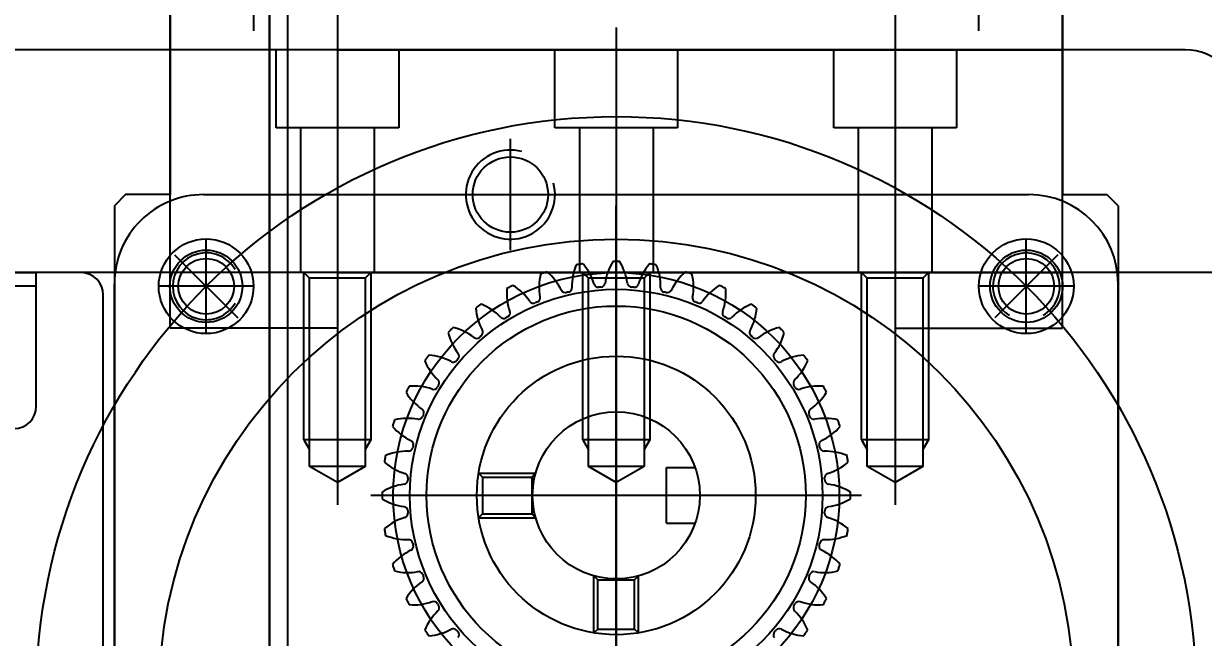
# Model space of a CAD drawing. Header units: inches. Extents: x 0 to 77285, y -118 to 40065.
# Drawn here: x 15726.5 to 15832.3, y 26035.8 to 26090.9 of the extents above; entities that cross this region are included whole.
import ezdxf

# ---------------------------------------------------------------- set-up
doc = ezdxf.new("R2010")
doc.units = ezdxf.units.IN
doc.header["$LTSCALE"] = 5
doc.header["$MEASUREMENT"] = 0
doc.layers.add('A', color=8, linetype='Continuous')
doc.styles.add('SCI', font='')
doc.styles.get('SCI').set_extended_font_data('Gulim')
doc.dimstyles.new('SCH', dxfattribs={"dimtxt": 2.5, "dimasz": 2, "dimexe": 1.25, "dimexo": 0.625, "dimtad": 1, "dimdec": 8, "dimtxsty": 'SCI', "dimcen": 2.5, "dimclrd": 4, "dimclre": 4, "dimclrt": 7, "dimadec": 8, "dimazin": 2, "dimtfac": 1, "dimtdec": 8, "dimtmove": 0, "dimatfit": 3, "dimfxl": 1, "dimarcsym": 0})

# ---------------------------------------------------------------- blocks, each defined once
blk = doc.blocks.new('A$Cc399747e')
at = {"ltscale": 5}
for p, q in [((1533.29, 71), (1533.29, 1381)), ((1534.89, 1101), (1534.89, 71)), ((1513.29, 206), (1513.29, 196)), ((1518.29, 201), (1508.29, 201))]:
    blk.add_line(p, q, dxfattribs=at)
for p, q in [((1534.89, 71), (1534.89, 521)), ((1458.8, 202), (1458.8, 290)), ((1503.8, 290), (1503.8, 202)), ((1548.8, 202), (1548.8, 290)), ((1458.8, 276), (1458.8, 209)), ((1548.8, 276), (1548.8, 209)), ((1503.8, 206), (1503.8, 250)), ((1503.8, 248.5), (1503.8, 207.5)), ((1501.8, 240.34), (1501.8, 235.23)), ((1501.8, 240.34), (1502.15, 239.99)), ((1505.8, 240.34), (1505.45, 239.99)), ((1505.8, 240.34), (1505.8, 235.23)), ((1505.45, 239.99), (1502.15, 239.99)), ((1502.15, 239.99), (1502.15, 235.58)), ((1505.45, 239.99), (1505.45, 235.58)), ((1502.15, 235.58), (1501.8, 235.23)), ((1505.45, 235.58), (1502.15, 235.58)), ((1505.45, 235.58), (1505.8, 235.23)), ((1499.3, 230.5), (1496.73, 230.5)), ((1499.3, 230.5), (1499.3, 225.5)), ((1516.14, 230), (1511.03, 230)), ((1511.38, 229.65), (1511.03, 230)), ((1511.38, 226.35), (1511.38, 229.65)), ((1515.79, 229.65), (1511.38, 229.65)), ((1516.14, 230), (1515.79, 229.65)), ((1515.79, 226.35), (1515.79, 229.65)), ((1478.8, 206), (1478.8, 228.84)), ((1503.8, 206), (1503.8, 228.84)), ((1528.8, 206), (1528.8, 228.84)), ((1481.8, 228), (1525.8, 228)), ((1483.3, 228), (1524.3, 228)), ((1484.8, 228), (1522.8, 228)), ((1476.3, 225.4), (1478.8, 226.84)), ((1478.8, 226.84), (1481.3, 225.4)), ((1501.3, 225.4), (1503.8, 226.84)), ((1503.8, 226.84), (1506.3, 225.4)), ((1526.3, 225.4), (1528.8, 226.84)), ((1528.8, 226.84), (1531.3, 225.4)), ((1476.3, 208.5), (1476.3, 225.4)), ((1476.3, 225.4), (1481.3, 225.4)), ((1481.3, 225.4), (1481.3, 208.5)), ((1499.3, 225.5), (1496.73, 225.5)), ((1501.3, 208.5), (1501.3, 225.4)), ((1501.3, 225.4), (1506.3, 225.4)), ((1506.3, 225.4), (1506.3, 208.5)), ((1511.38, 226.35), (1511.03, 226)), ((1516.14, 226), (1511.03, 226)), ((1515.79, 226.35), (1511.38, 226.35)), ((1516.14, 226), (1515.79, 226.35)), ((1526.3, 208.5), (1526.3, 225.4)), ((1526.3, 225.4), (1531.3, 225.4)), ((1531.3, 225.4), (1531.3, 208.5)), ((1475.8, 223), (1476.3, 223.87)), ((1481.8, 223), (1481.3, 223.87)), ((1500.8, 223), (1501.3, 223.87)), ((1506.8, 223), (1506.3, 223.87)), ((1525.8, 223), (1526.3, 223.87)), ((1531.8, 223), (1531.3, 223.87)), ((1475.8, 208), (1475.8, 223)), ((1475.8, 223), (1481.8, 223)), ((1481.8, 223), (1481.8, 208)), ((1500.8, 208), (1500.8, 223)), ((1500.8, 223), (1506.8, 223)), ((1506.8, 223), (1506.8, 208)), ((1525.8, 208), (1525.8, 223)), ((1525.8, 223), (1531.8, 223)), ((1531.8, 223), (1531.8, 208)), ((1555.8, 220), (1555.8, 208)), ((1478.8, 213), (1463.8, 213)), ((1463.8, 213), (1463.8, 153)), ((1467.03, 213.48), (1467.03, 204.98)), ((1478.8, 153), (1478.8, 213)), ((1528.8, 213), (1543.8, 213)), ((1528.8, 153), (1528.8, 213)), ((1540.57, 213.48), (1540.57, 204.98)), ((1543.8, 213), (1543.8, 153)), ((1464.2, 206.4), (1469.86, 212.06)), ((1543.4, 206.4), (1537.74, 212.06)), ((1478.8, 186), (1478.8, 210)), ((1503.8, 186), (1503.8, 210)), ((1528.8, 186), (1528.8, 210)), ((1462.78, 209.23), (1471.28, 209.23)), ((1475.8, 208), (1476.3, 208.5)), ((1476.3, 208.5), (1481.3, 208.5)), ((1481.3, 208.5), (1481.8, 208)), ((1500.8, 208), (1501.3, 208.5)), ((1501.3, 208.5), (1506.3, 208.5)), ((1506.3, 208.5), (1506.8, 208)), ((1525.8, 208), (1526.3, 208.5)), ((1526.3, 208.5), (1531.3, 208.5)), ((1531.3, 208.5), (1531.8, 208)), ((1536.32, 209.23), (1544.82, 209.23)), ((1587.25, 209.2), (1555.8, 209.2)), ((1042.8, 208), (1587.8, 208)), ((1478.8, 208), (1463.8, 208)), ((1475.5, 195), (1475.5, 208)), ((1528.8, 208), (1478.8, 208)), ((1482.1, 195), (1482.1, 208)), ((1500.5, 195), (1500.5, 208)), ((1507.1, 195), (1507.1, 208)), ((1525.5, 195), (1525.5, 208)), ((1528.8, 208), (1543.8, 208)), ((1532.1, 195), (1532.1, 208)), ((1587.8, 208), (1555.8, 208)), ((1458.8, 202), (1459.8, 201)), ((1463.8, 201), (1459.8, 201)), ((1463.8, 149), (1463.8, 201)), ((1540.8, 201), (1466.8, 201)), ((1543.8, 149), (1543.8, 201)), ((1543.8, 201), (1547.8, 201)), ((1547.8, 201), (1548.8, 202)), ((1473.3, 188), (1473.3, 195)), ((1473.3, 195), (1484.3, 195)), ((1484.3, 195), (1484.3, 188)), ((1498.3, 188), (1498.3, 195)), ((1498.3, 195), (1509.3, 195)), ((1509.3, 195), (1509.3, 188)), ((1523.3, 188), (1523.3, 195)), ((1523.3, 195), (1534.3, 195)), ((1534.3, 195), (1534.3, 188)), ((1452.8, 188), (1567.8, 188)), ((1478.8, 188), (1463.8, 188)), ((1528.8, 188), (1478.8, 188)), ((1528.8, 188), (1543.8, 188)), ((1471.3, 186.3), (1471.3, 171.7)), ((1536.3, 186.3), (1536.3, 171.7))]:
    blk.add_line(p, q)
at = {"ltscale": 3}
for p, q in [((1549.79, 266), (1549.79, 210)), ((1551.79, 208), (1587.8, 208))]:
    blk.add_line(p, q, dxfattribs=at)
for centre, radius in [((1503.8, 246), 52), ((1503.8, 246), 52), ((1503.8, 246), 41), ((1503.8, 228), 20), ((1503.8, 228), 18.5), ((1503.8, 228), 17), ((1503.8, 228), 12.5), ((1503.8, 228), 7.5), ((1503.8, 228), 7.5), ((1467.03, 209.23), 4.25), ((1540.57, 209.23), 4.25), ((1467.03, 209.23), 3.25), ((1467.03, 209.23), 2.5), ((1540.57, 209.23), 3.25), ((1540.57, 209.23), 2.5)]:
    blk.add_circle(centre, radius)
at = {"ltscale": 5}
blk.add_circle((1513.29, 201), 3.38, dxfattribs=at)
for centre, radius, start, end in [((1503.8, 228), 21, 144, 144.8406), ((1503.8, 228), 21, 143.1594, 144), ((1486.61, 235.61), 5, 61.5617, 85.6458), ((1503.8, 228), 18.75, 139.5, 139.84), ((1503.8, 228), 18.75, 139.16, 139.5), ((1489.32, 240.51), 0.383, 319.16, 37.4383), ((1518.27, 240.51), 0.383, 142.5617, 220.84), ((1503.8, 228), 18.75, 40.5, 40.84), ((1503.8, 228), 18.75, 40.16, 40.5), ((1520.98, 235.61), 5, 94.3542, 118.4383), ((1503.8, 228), 21, 36, 36.8406), ((1503.8, 228), 21, 35.1594, 36), ((1491.25, 241.99), 5, 202.3542, 226.4383), ((1489.17, 240.34), 0.383, 241.5617, 319.84), ((1518.42, 240.34), 0.383, 220.16, 298.4383), ((1516.34, 241.99), 5, 313.5617, 337.6458), ((1487.54, 238.09), 0.383, 328.16, 46.4383), ((1520.05, 238.09), 0.383, 133.5617, 211.84), ((1503.8, 228), 21, 153, 153.8406), ((1489.22, 239.86), 5, 211.3542, 235.4383), ((1503.8, 228), 21, 152.1594, 153), ((1485.63, 232.82), 5, 70.5617, 94.6458), ((1487.42, 237.9), 0.383, 250.5617, 328.84), ((1503.8, 228), 18.75, 148.5, 148.84), ((1503.8, 228), 18.75, 148.16, 148.5), ((1503.8, 228), 18.75, 31.5, 31.84), ((1503.8, 228), 18.75, 31.16, 31.5), ((1520.17, 237.9), 0.383, 211.16, 289.4383), ((1521.96, 232.82), 5, 85.3542, 109.4383), ((1518.38, 239.86), 5, 304.5617, 328.6458), ((1503.8, 228), 21, 27, 27.8406), ((1503.8, 228), 21, 26.1594, 27), ((1485.1, 229.92), 5, 79.5617, 103.6458), ((1486.08, 235.22), 0.383, 259.5617, 337.84), ((1486.16, 235.43), 0.383, 337.16, 55.4383), ((1503.8, 228), 18.75, 157.5, 157.84), ((1503.8, 228), 18.75, 157.16, 157.5), ((1521.43, 235.43), 0.383, 124.5617, 202.84), ((1503.8, 228), 18.75, 22.5, 22.84), ((1503.8, 228), 18.75, 22.16, 22.5), ((1521.52, 235.22), 0.383, 202.16, 280.4383), ((1522.49, 229.92), 5, 76.3542, 100.4383), ((1503.8, 228), 21, 162, 162.8406), ((1487.54, 237.43), 5, 220.3542, 244.4383), ((1503.8, 228), 21, 161.1594, 162), ((1520.05, 237.43), 5, 295.5617, 319.6458), ((1503.8, 228), 21, 18, 18.8406), ((1503.8, 228), 21, 17.1594, 18), ((1485.22, 232.58), 0.383, 346.16, 64.4383), ((1522.37, 232.58), 0.383, 115.5617, 193.84), ((1485.03, 226.97), 5, 88.5617, 112.6458), ((1485.17, 232.36), 0.383, 268.5617, 346.84), ((1503.8, 228), 18.75, 166.5, 166.84), ((1503.8, 228), 18.75, 166.16, 166.5), ((1503.8, 228), 18.75, 13.5, 13.84), ((1503.8, 228), 18.75, 13.16, 13.5), ((1522.43, 232.36), 0.383, 193.16, 271.4383), ((1522.56, 226.97), 5, 67.3542, 91.4383), ((1503.8, 228), 21, 171, 171.8406), ((1486.27, 234.77), 5, 229.3542, 253.4383), ((1503.8, 228), 21, 170.1594, 171), ((1521.33, 234.77), 5, 286.5617, 310.6458), ((1503.8, 228), 21, 9, 9.8406), ((1503.8, 228), 21, 8.1594, 9), ((1484.73, 229.61), 0.383, 355.16, 73.4383), ((1503.8, 228), 18.75, 175.16, 175.5), ((1522.86, 229.61), 0.383, 106.5617, 184.84), ((1503.8, 228), 18.75, 4.5, 4.84), ((1485.42, 224.05), 5, 97.5617, 121.6458), ((1484.71, 229.39), 0.383, 277.5617, 355.84), ((1503.8, 228), 18.75, 175.5, 175.84), ((1503.8, 228), 18.75, 4.16, 4.5), ((1522.88, 229.39), 0.383, 184.16, 262.4383), ((1522.17, 224.05), 5, 58.3542, 82.4383), ((1503.8, 228), 21, 179.1594, 180), ((1503.8, 228), 21, 180, 180.8406), ((1485.42, 231.95), 5, 238.3542, 262.4383), ((1522.17, 231.95), 5, 277.5617, 301.6458), ((1503.8, 228), 21, 0, 0.8406), ((1503.8, 228), 21, 359.1594, 360), ((1484.71, 226.61), 0.383, 4.16, 82.4383), ((1484.73, 226.39), 0.383, 286.5617, 4.84), ((1503.8, 228), 18.75, 184.16, 184.5), ((1503.8, 228), 18.75, 184.5, 184.84), ((1503.8, 228), 18.75, 355.16, 355.5), ((1522.86, 226.39), 0.383, 175.16, 253.4383), ((1503.8, 228), 18.75, 355.5, 355.84), ((1522.88, 226.61), 0.383, 97.5617, 175.84), ((1486.27, 221.23), 5, 106.5617, 130.6458), ((1521.33, 221.23), 5, 49.3542, 73.4383), ((1503.8, 228), 21, 188.1594, 189), ((1503.8, 228), 21, 189, 189.8406), ((1485.03, 229.03), 5, 247.3542, 271.4383), ((1522.56, 229.03), 5, 268.5617, 292.6458), ((1503.8, 228), 21, 350.1594, 351), ((1503.8, 228), 21, 351, 351.8406), ((1485.17, 223.64), 0.383, 13.16, 91.4383), ((1485.22, 223.42), 0.383, 295.5617, 13.84), ((1503.8, 228), 18.75, 193.16, 193.5), ((1503.8, 228), 18.75, 193.5, 193.84), ((1522.37, 223.42), 0.383, 166.16, 244.4383), ((1503.8, 228), 18.75, 346.16, 346.5), ((1503.8, 228), 18.75, 346.5, 346.84), ((1522.43, 223.64), 0.383, 88.5617, 166.84), ((1487.54, 218.57), 5, 115.5617, 139.6458), ((1520.05, 218.57), 5, 40.3542, 64.4383), ((1503.8, 228), 21, 197.1594, 198), ((1503.8, 228), 21, 198, 198.8406), ((1485.1, 226.08), 5, 256.3542, 280.4383), ((1486.08, 220.78), 0.383, 22.16, 100.4383), ((1521.52, 220.78), 0.383, 79.5617, 157.84), ((1522.49, 226.08), 5, 259.5617, 283.6458), ((1503.8, 228), 21, 341.1594, 342), ((1503.8, 228), 21, 342, 342.8406), ((1557.8, 220), 2, 90, 180), ((1489.22, 216.14), 5, 124.5617, 148.6458), ((1486.16, 220.57), 0.383, 304.5617, 22.84), ((1503.8, 228), 18.75, 202.16, 202.5), ((1503.8, 228), 18.75, 202.5, 202.84), ((1521.43, 220.57), 0.383, 157.16, 235.4383), ((1503.8, 228), 18.75, 337.16, 337.5), ((1503.8, 228), 18.75, 337.5, 337.84), ((1518.38, 216.14), 5, 31.3542, 55.4383), ((1503.8, 228), 21, 206.1594, 207), ((1503.8, 228), 21, 207, 207.8406), ((1485.63, 223.18), 5, 265.3542, 289.4383), ((1487.42, 218.1), 0.383, 31.16, 109.4383), ((1503.8, 228), 18.75, 211.16, 211.5), ((1503.8, 228), 18.75, 211.5, 211.84), ((1487.54, 217.91), 0.383, 313.5617, 31.84), ((1520.05, 217.91), 0.383, 148.16, 226.4383), ((1503.8, 228), 18.75, 328.16, 328.5), ((1503.8, 228), 18.75, 328.5, 328.84), ((1520.17, 218.1), 0.383, 70.5617, 148.84), ((1521.96, 223.18), 5, 250.5617, 274.6458), ((1503.8, 228), 21, 332.1594, 333), ((1503.8, 228), 21, 333, 333.8406), ((1491.25, 214.01), 5, 133.5617, 157.6458), ((1516.34, 214.01), 5, 22.3542, 46.4383), ((1503.8, 228), 21, 215.1594, 216), ((1486.61, 220.39), 5, 274.3542, 298.4383), ((1489.17, 215.66), 0.383, 40.16, 118.4383), ((1503.8, 228), 18.75, 220.16, 220.5), ((1503.8, 228), 18.75, 220.5, 220.84), ((1503.8, 228), 18.75, 319.16, 319.5), ((1503.8, 228), 18.75, 319.5, 319.84), ((1518.42, 215.66), 0.383, 61.5617, 139.84), ((1520.98, 220.39), 5, 241.5617, 265.6458), ((1503.8, 228), 21, 324, 324.8406), ((1503.8, 228), 21, 216, 216.8406), ((1493.6, 212.22), 5, 142.5617, 166.6458), ((1489.32, 215.49), 0.383, 322.5617, 40.84), ((1518.27, 215.49), 0.383, 139.16, 217.4383), ((1514, 212.22), 5, 13.3542, 37.4383), ((1503.8, 228), 21, 323.1594, 324), ((1488.01, 217.8), 5, 283.3542, 307.4383), ((1491.29, 213.53), 0.383, 49.16, 127.4383), ((1503.8, 228), 18.75, 229.16, 229.5), ((1503.8, 228), 18.75, 229.5, 229.84), ((1503.8, 228), 18.75, 310.16, 310.5), ((1503.8, 228), 18.75, 310.5, 310.84), ((1516.31, 213.53), 0.383, 52.5617, 130.84), ((1519.58, 217.8), 5, 232.5617, 256.6458), ((1503.8, 228), 21, 224.1594, 225), ((1503.8, 228), 21, 225, 225.8406), ((1496.19, 210.81), 5, 151.5617, 175.6458), ((1491.46, 213.38), 0.383, 331.5617, 49.84), ((1516.14, 213.38), 0.383, 130.16, 208.4383), ((1511.4, 210.81), 5, 4.3542, 28.4383), ((1503.8, 228), 21, 314.1594, 315), ((1503.8, 228), 21, 315, 315.8406), ((1467.03, 209.23), 3, 120, 60), ((1489.8, 215.46), 5, 292.3542, 316.4383), ((1493.7, 211.75), 0.383, 58.16, 136.4383), ((1503.8, 228), 18.75, 238.16, 238.5), ((1503.8, 228), 18.75, 238.5, 238.84), ((1493.9, 211.63), 0.383, 340.5617, 58.84), ((1513.7, 211.63), 0.383, 121.16, 199.4383), ((1503.8, 228), 18.75, 301.16, 301.5), ((1503.8, 228), 18.75, 301.5, 301.84), ((1513.89, 211.75), 0.383, 43.5617, 121.84), ((1517.79, 215.46), 5, 223.5617, 247.6458), ((1540.57, 209.23), 3, 210, 150), ((1503.8, 228), 21, 233.1594, 234), ((1503.8, 228), 21, 234, 234.8406), ((1498.97, 209.84), 5, 160.5617, 184.6458), ((1491.94, 213.42), 5, 301.3542, 325.4383), ((1496.37, 210.37), 0.383, 67.16, 145.4383), ((1503.8, 228), 18.75, 247.16, 247.5), ((1503.8, 228), 18.75, 247.5, 247.84), ((1496.58, 210.28), 0.383, 349.5617, 67.84), ((1511.01, 210.28), 0.383, 112.16, 190.4383), ((1503.8, 228), 18.75, 292.16, 292.5), ((1503.8, 228), 18.75, 292.5, 292.84), ((1511.22, 210.37), 0.383, 34.5617, 112.84), ((1515.66, 213.42), 5, 214.5617, 238.6458), ((1508.62, 209.84), 5, 355.3542, 19.4383), ((1503.8, 228), 21, 305.1594, 306), ((1503.8, 228), 21, 306, 306.8406), ((1501.87, 209.3), 5, 169.5617, 193.6458), ((1494.36, 211.75), 5, 310.3542, 334.4383), ((1499.22, 209.42), 0.383, 76.16, 154.4383), ((1503.8, 228), 18.75, 256.16, 256.5), ((1503.8, 228), 18.75, 256.5, 256.84), ((1499.44, 209.37), 0.383, 358.5617, 76.84), ((1508.15, 209.37), 0.383, 103.16, 181.4383), ((1503.8, 228), 18.75, 283.16, 283.5), ((1503.8, 228), 18.75, 283.5, 283.84), ((1508.37, 209.42), 0.383, 25.5617, 103.84), ((1513.23, 211.75), 5, 205.5617, 229.6458), ((1505.72, 209.3), 5, 346.3542, 10.4383), ((1466.8, 209), 8, 180, 270), ((1503.8, 228), 21, 242.1594, 243), ((1503.8, 228), 21, 243, 243.8406), ((1504.82, 209.23), 5, 178.5617, 202.6458), ((1497.02, 210.47), 5, 319.3542, 343.4383), ((1502.18, 208.94), 0.383, 85.16, 163.4383), ((1503.8, 228), 18.75, 265.16, 265.5), ((1503.8, 228), 18.75, 265.5, 265.84), ((1502.41, 208.92), 0.383, 7.5617, 85.84), ((1507.75, 209.63), 5, 187.5617, 211.6458), ((1499.85, 209.63), 5, 328.3542, 352.4383), ((1505.19, 208.92), 0.383, 94.16, 172.4383), ((1503.8, 228), 18.75, 274.16, 274.5), ((1503.8, 228), 18.75, 274.5, 274.84), ((1505.41, 208.94), 0.383, 16.5617, 94.84), ((1510.57, 210.47), 5, 196.5617, 220.6458), ((1502.77, 209.23), 5, 337.3542, 1.4383), ((1503.8, 228), 21, 296.1594, 297), ((1503.8, 228), 21, 297, 297.8406), ((1540.8, 209), 8, 270, 0), ((1503.8, 228), 21, 251.1594, 252), ((1503.8, 228), 21, 252, 252.8406), ((1503.8, 228), 21, 287.1594, 288), ((1503.8, 228), 21, 288, 288.8406), ((1503.8, 228), 21, 260.1594, 261), ((1503.8, 228), 21, 261, 261.8406), ((1503.8, 228), 21, 269.1594, 270), ((1503.8, 228), 21, 270, 270.8406), ((1503.8, 228), 21, 278.1594, 279), ((1503.8, 228), 21, 279, 279.8406), ((1452.8, 193), 5, 180, 270)]:
    blk.add_arc(centre, radius, start, end)
at = {"ltscale": 3}
blk.add_arc((1551.79, 210), 2, 180, 270, dxfattribs=at)
at = {"ltscale": 5}
blk.add_arc((1513.29, 201), 4, 255, 195, dxfattribs=at)
blk = doc.blocks.new('*D366')
at = {"color": 4, "lineweight": -2, "transparency": 16777216}
for p, q in [((12554.65, 23925.55), (12554.65, 28076.14)), ((17979.65, 23925.05), (17979.65, 28076.14)), ((12714.65, 27976.14), (17819.65, 27976.14))]:
    blk.add_line(p, q, dxfattribs=at)
at = {"color": 4, "transparency": 16777216}
for points in [[(12714.65, 28002.81), (12714.65, 27949.48), (12554.65, 27976.14)], [(17819.65, 28002.81), (17819.65, 27949.48), (17979.65, 27976.14)]]:
    blk.add_solid(points, dxfattribs=at)
at = {"layer": 'Defpoints', "color": 0, "transparency": 16777216}
for p in [(17979.65, 27976.14), (12554.65, 23875.55), (17979.65, 23875.05)]:
    blk.add_point(p, dxfattribs=at)
at = {"color": 7, "transparency": 16777216, "insert": (15267.15, 28128.81), "char_height": 200, "attachment_point": 5, "style": 'SCI'}
blk.add_mtext('5425', dxfattribs=at)
blk = doc.blocks.new('*D367')
at = {"color": 4, "lineweight": -2, "transparency": 16777216}
for p, q in [((12554.65, 23925.55), (12554.65, 29140.68)), ((21064.65, 23433.05), (21064.65, 29140.68)), ((12714.65, 29040.68), (20904.65, 29040.68))]:
    blk.add_line(p, q, dxfattribs=at)
at = {"color": 4, "transparency": 16777216}
for points in [[(12714.65, 29067.34), (12714.65, 29014.01), (12554.65, 29040.68)], [(20904.65, 29067.34), (20904.65, 29014.01), (21064.65, 29040.68)]]:
    blk.add_solid(points, dxfattribs=at)
at = {"layer": 'Defpoints', "color": 0, "transparency": 16777216}
for p in [(21064.65, 29040.68), (12554.65, 23875.55), (21064.65, 23383.05)]:
    blk.add_point(p, dxfattribs=at)
at = {"color": 7, "transparency": 16777216, "insert": (16809.65, 29193.47), "char_height": 200, "attachment_point": 5, "style": 'SCI'}
blk.add_mtext('8510', dxfattribs=at)
blk = doc.blocks.new('*D374')
at = {"color": 4, "lineweight": -2, "transparency": 16777216}
for p, q in [((12554.65, 23925.55), (12554.65, 30215.88)), ((37924.65, 23433.05), (37924.65, 30215.88)), ((12714.65, 30115.88), (37764.65, 30115.88))]:
    blk.add_line(p, q, dxfattribs=at)
at = {"color": 4, "transparency": 16777216}
for points in [[(12714.65, 30142.54), (12714.65, 30089.21), (12554.65, 30115.88)], [(37764.65, 30142.54), (37764.65, 30089.21), (37924.65, 30115.88)]]:
    blk.add_solid(points, dxfattribs=at)
at = {"layer": 'Defpoints', "color": 0, "transparency": 16777216}
for p in [(37924.65, 30115.88), (12554.65, 23875.55), (37924.65, 23383.05)]:
    blk.add_point(p, dxfattribs=at)
at = {"color": 7, "transparency": 16777216, "insert": (25239.65, 30268.54), "char_height": 200, "attachment_point": 5, "style": 'SCI'}
blk.add_mtext('25370', dxfattribs=at)

msp = doc.modelspace()

# ---------------------------------------------------------------- block references
at = {"layer": 'A', "rotation": 180}
msp.add_blockref('A$Cc399747e', (17283.44187244, 26276.55060516), dxfattribs=at)

# ---------------------------------------------------------------- dimensions: what is measured, and where the dimension line sits
for base, p2, picture, middle in [((37924.649780898, 30115.8761734788), (37924.649780898, 23383.0504762948), '*D374', (25239.649780898, 30268.5392893244)), ((21064.649780898, 29040.6754827387), (21064.649780898, 23383.0504762948), '*D367', (16809.649780898, 29193.4717543765)), ((17979.649780898, 27976.1433020648), (17979.649780898, 23875.0504762948), '*D366', (15267.149780898, 28128.8064179103))]:
    dim = msp.add_linear_dim(base=base, p1=(12554.649780898, 23875.5504762968), p2=p2, dimstyle='SCH', override={"dimscale": 80})
    dim.commit()
    dim.dimension.update_dxf_attribs({"geometry": picture, "text_midpoint": middle})

doc.saveas('drawing.dxf')
